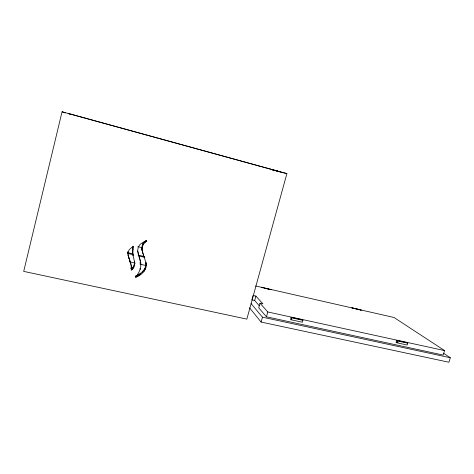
<?xml version="1.0" encoding="UTF-8"?>
<svg xmlns="http://www.w3.org/2000/svg" width="474" height="474" viewBox="0 0 474 474"><rect width="100%" height="100%" fill="white"/><g stroke="black" fill="none" stroke-linecap="round" stroke-linejoin="round"><path stroke-width="0.71" d="M131.085 268.829L131.363 268.93C133.603 267.129 135.001 264.018 134.373 261.138C135.469 264.302 134.16 267.988 131.582 270.02L131.085 268.829L131.197 265.185L131.553 267.846L131.298 269.919M128.235 255.759L128.045 254.775L130.901 264.237L128.235 255.759L127.844 251.546M132.524 252.524L133.081 255.48L132.495 250.864L133.022 246.136M132.75 253.495L133.33 246.367C130.842 248.021 127.802 250.236 127.95 253.578L127.761 252.606M135.214 276.229C140.897 274.043 146.62 269.273 145.927 262.578C147.799 269.546 141.436 275.157 135.457 277.373C140.15 271.442 142.793 265.576 139.214 257.092L140.174 261.026M141.767 247.754L142.964 243.393L145.488 240.905L145.814 241.781C142.887 243.63 141.809 247.179 142.129 250.485L141.767 247.754L142.064 248.684M62.07 111.757L23.7 271.383L246.841 319.115L286.894 173.614L62.07 111.757L65.294 112.972M254.674 300.498L255.889 296.084L253.104 295.462L251.89 299.882L254.674 300.498L259.308 305.801M255.889 296.084L262.898 303.846L259.995 303.2L258.715 307.822L266.447 316.804L443.208 355.067L444.576 350.588L393.983 317.479L255.581 285.97M443.534 353.254L450.3 357.751L448.919 362.243L261.091 322.059L262.448 317.177L251.06 303.579M266.447 316.804L267.792 311.963L259.995 303.2M291.143 317.319L290.598 319.239L291.137 319.79L302.365 322.231L302.904 320.317L302.341 319.766L291.143 317.319L291.676 317.864L302.904 320.317M291.137 319.79L291.676 317.864M396.11 342.192L396.655 340.362L406.935 342.607L407.764 343.2L407.219 345.025L396.916 342.785L396.11 342.192L398.166 342.643M396.916 342.785L397.461 340.948L396.655 340.362M145.814 241.781L146.697 240.833L143.924 241.799L140.286 244.163L138.224 247.102L137.685 250.734L138.621 255.178L137.691 251.048M145.619 241.248L146.176 240.691M262.448 317.177L450.3 357.751M267.792 311.963L444.576 350.588M397.461 340.948L407.764 343.2M129.349 261.767L135.108 263.07M140.144 264.208L145.903 265.505M263.147 287.914L261.399 287.214L271.341 289.774M264.516 288.222L269.297 289.312M127.992 252.743L133.028 253.898M138.064 255.053L144.54 256.541M127.992 253.507L132.91 254.633M138.527 255.919L144.843 257.364M137.916 246.687L142.129 247.671M279.962 171.754L271.863 169.716L275.862 170.812M276.526 170.996L286.894 173.614M280.638 171.92L68.179 113.47L70.91 114.548M249.543 307.786L261.091 322.059M146.045 240.348L146.371 241.219M143.711 255.326L142.443 251.842L146.253 263.615M144.748 241.574L145.068 242.457M143.622 242.587L143.936 243.476M142.964 243.393L143.267 244.294M142.538 244.353L142.84 245.259M142.141 245.816L142.437 246.729M146.01 263.651L146.336 264.699M145.874 264.806L146.199 265.861M145.512 266.376L145.832 267.443M138.355 254.2L139.492 258.093M144.807 268.551L145.127 269.635M143.877 270.257L144.185 271.353M142.55 271.726L142.852 272.834M141.833 249.543L142.745 252.802M140.008 268.361L140.292 269.445M140.654 273.196L140.944 274.316M130.688 263.189L131.411 266.246M139.753 273.8L140.031 274.926M132.702 248.868L132.927 249.81M138.817 274.393L139.089 275.518M132.495 250.864L132.72 251.818M132.856 254.497L134.616 262.169M137.898 274.938L138.159 276.069M134.492 261.938L134.729 262.975M134.539 262.602L134.776 263.645M134.515 263.183L134.758 264.231M134.438 263.74L134.675 264.788M137.027 275.418L137.288 276.555M134.308 264.308L134.551 265.363M136.263 275.809L136.518 276.952M133.68 266.003L133.911 267.075M135.647 276.087L135.89 277.231M132.809 267.484L133.034 268.562M131.95 268.474L132.169 269.564M131.339 266.773L131.553 267.846M129.781 260.576L129.989 261.601M131.363 268.93L131.582 270.02M131.144 268.166L131.357 269.256M128.721 257.447L128.916 258.454M140.085 262.11L140.334 264.919M360.72 309.83L351.844 307.81L361.318 310.251L360.72 309.83"/></g></svg>
